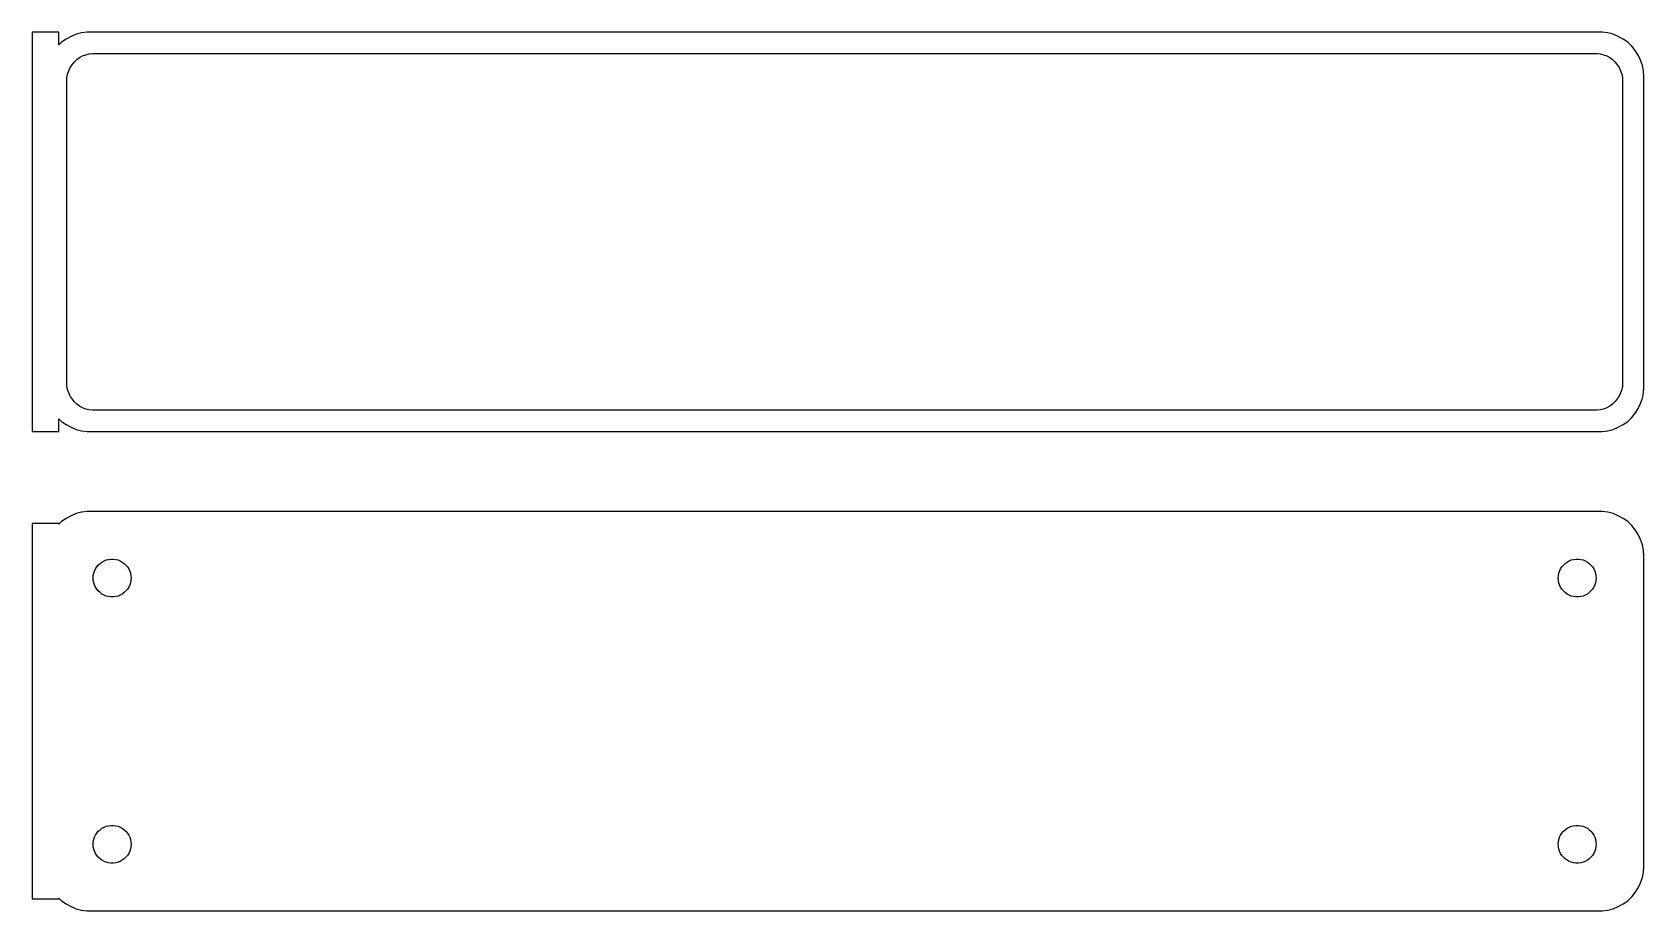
# Model space of a CAD drawing. Header units: metres. Extents: x -92 to 90, y 86 to 184.
import ezdxf

# ---------------------------------------------------------------- set-up
doc = ezdxf.new("R2010")
doc.units = ezdxf.units.M

msp = doc.modelspace()

# ---------------------------------------------------------------- linework, layer by layer
for p, q in [((-88.5, 184.479), (-91.5, 184.479)), ((-91.5, 184.479), (-91.5, 139.521)), ((-88.5, 183.059), (-88.5, 184.479)), ((-88.1871, 183.353), (-88.5, 183.059)), ((-87.6791, 183.722), (-88.1871, 183.353)), ((-87.1289, 184.024), (-87.6791, 183.722)), ((-86.5451, 184.255), (-87.1289, 184.024)), ((-85.9369, 184.411), (-86.5451, 184.255)), ((-85.3139, 184.49), (-85.9369, 184.411)), ((85.3139, 184.49), (-85.3139, 184.49)), ((85.9369, 184.411), (85.3139, 184.49)), ((86.5451, 184.255), (85.9369, 184.411)), ((87.1289, 184.024), (86.5451, 184.255)), ((87.6791, 183.722), (87.1289, 184.024)), ((88.1871, 183.353), (87.6791, 183.722)), ((88.6448, 182.923), (88.1871, 183.353)), ((-86.4843, 181.399), (-86.168, 181.628)), ((-86.168, 181.628), (-85.8254, 181.817)), ((-85.8254, 181.817), (-85.4619, 181.961)), ((-85.4619, 181.961), (-85.0833, 182.058)), ((-85.0833, 182.058), (-84.6955, 182.107)), ((-84.6955, 182.107), (84.6955, 182.107)), ((84.6955, 182.107), (85.0833, 182.058)), ((85.0833, 182.058), (85.4619, 181.961)), ((85.4619, 181.961), (85.8254, 181.817)), ((85.8254, 181.817), (86.168, 181.628)), ((86.168, 181.628), (86.4843, 181.399)), ((89.0451, 182.439), (88.6448, 182.923)), ((89.3815, 181.909), (89.0451, 182.439)), ((89.6489, 181.341), (89.3815, 181.909)), ((-87.5884, 179.39), (-87.5151, 179.774)), ((-87.5151, 179.774), (-87.3943, 180.146)), ((-87.3943, 180.146), (-87.2279, 180.5)), ((-87.2279, 180.5), (-87.0184, 180.83)), ((-87.0184, 180.83), (-86.7692, 181.131)), ((-86.7692, 181.131), (-86.4843, 181.399)), ((86.4843, 181.399), (86.7692, 181.131)), ((86.7692, 181.131), (87.0184, 180.83)), ((87.0184, 180.83), (87.2279, 180.5)), ((87.2279, 180.5), (87.3943, 180.146)), ((87.3943, 180.146), (87.5151, 179.774)), ((87.5151, 179.774), (87.5884, 179.39)), ((89.8429, 180.743), (89.6489, 181.341)), ((89.9606, 180.127), (89.8429, 180.743)), ((90, 179.5), (89.9606, 180.127)), ((-87.6129, 179), (-87.5884, 179.39)), ((-87.6129, 145), (-87.6129, 179)), ((87.5884, 179.39), (87.6129, 179)), ((87.6129, 179), (87.6129, 145)), ((90, 144.5), (90, 179.5)), ((-87.5884, 144.61), (-87.6129, 145)), ((-87.5151, 144.226), (-87.5884, 144.61)), ((-87.3943, 143.854), (-87.5151, 144.226)), ((-87.2279, 143.5), (-87.3943, 143.854)), ((-87.0184, 143.17), (-87.2279, 143.5)), ((87.2279, 143.5), (87.0184, 143.17)), ((87.3943, 143.854), (87.2279, 143.5)), ((87.5151, 144.226), (87.3943, 143.854)), ((87.5884, 144.61), (87.5151, 144.226)), ((87.6129, 145), (87.5884, 144.61)), ((89.8429, 143.257), (89.9606, 143.873)), ((89.9606, 143.873), (90, 144.5)), ((-86.7692, 142.869), (-87.0184, 143.17)), ((-86.4843, 142.601), (-86.7692, 142.869)), ((-86.168, 142.372), (-86.4843, 142.601)), ((-85.8254, 142.183), (-86.168, 142.372)), ((-85.4619, 142.039), (-85.8254, 142.183)), ((-85.0833, 141.942), (-85.4619, 142.039)), ((-84.6955, 141.893), (-85.0833, 141.942)), ((84.6955, 141.893), (-84.6955, 141.893)), ((85.0833, 141.942), (84.6955, 141.893)), ((85.4619, 142.039), (85.0833, 141.942)), ((85.8254, 142.183), (85.4619, 142.039)), ((86.168, 142.372), (85.8254, 142.183)), ((86.4843, 142.601), (86.168, 142.372)), ((86.7692, 142.869), (86.4843, 142.601)), ((87.0184, 143.17), (86.7692, 142.869)), ((89.0451, 141.561), (89.3815, 142.091)), ((89.3815, 142.091), (89.6489, 142.659)), ((89.6489, 142.659), (89.8429, 143.257)), ((-88.5, 139.521), (-88.5, 140.941)), ((-88.5, 140.941), (-88.1871, 140.647)), ((-88.1871, 140.647), (-87.6791, 140.278)), ((-87.6791, 140.278), (-87.1289, 139.976)), ((-87.1289, 139.976), (-86.5451, 139.745)), ((86.5451, 139.745), (87.1289, 139.976)), ((87.1289, 139.976), (87.6791, 140.278)), ((87.6791, 140.278), (88.1871, 140.647)), ((88.1871, 140.647), (88.6448, 141.077)), ((88.6448, 141.077), (89.0451, 141.561)), ((-91.5, 139.521), (-88.5, 139.521)), ((-86.5451, 139.745), (-85.9369, 139.589)), ((-85.9369, 139.589), (-85.3139, 139.51)), ((-85.3139, 139.51), (85.3139, 139.51)), ((85.3139, 139.51), (85.9369, 139.589)), ((85.9369, 139.589), (86.5451, 139.745)), ((-88.5, 129.153), (-91.5, 129.153)), ((-91.5, 129.153), (-91.5, 86.8474)), ((-88.1871, 129.353), (-88.5, 129.059)), ((-88.5, 129.059), (-88.5, 129.153)), ((-87.6791, 129.722), (-88.1871, 129.353)), ((-87.1289, 130.024), (-87.6791, 129.722)), ((-86.5451, 130.255), (-87.1289, 130.024)), ((-85.9369, 130.411), (-86.5451, 130.255)), ((-85.3139, 130.49), (-85.9369, 130.411)), ((85.3139, 130.49), (-85.3139, 130.49)), ((85.9369, 130.411), (85.3139, 130.49)), ((86.5451, 130.255), (85.9369, 130.411)), ((87.1289, 130.024), (86.5451, 130.255)), ((87.6791, 129.722), (87.1289, 130.024)), ((88.1871, 129.353), (87.6791, 129.722)), ((88.6448, 128.923), (88.1871, 129.353)), ((89.0451, 128.439), (88.6448, 128.923)), ((89.3815, 127.909), (89.0451, 128.439)), ((89.6489, 127.341), (89.3815, 127.909)), ((89.8429, 126.743), (89.6489, 127.341)), ((89.9606, 126.127), (89.8429, 126.743)), ((90, 125.5), (89.9606, 126.127)), ((90, 90.5), (90, 125.5)), ((-84.6185, 123.268), (-84.5682, 123.531)), ((-84.5682, 123.531), (-84.4853, 123.786)), ((-84.4853, 123.786), (-84.3712, 124.029)), ((-84.3712, 124.029), (-84.2275, 124.255)), ((-84.2275, 124.255), (-84.0566, 124.462)), ((-84.0566, 124.462), (-83.8611, 124.645)), ((-83.8611, 124.645), (-83.6441, 124.803)), ((-83.6441, 124.803), (-83.4092, 124.932)), ((-83.4092, 124.932), (-83.1598, 125.031)), ((-83.1598, 125.031), (-82.9001, 125.097)), ((-82.9001, 125.097), (-82.6341, 125.131)), ((-82.6341, 125.131), (-82.3659, 125.131)), ((-82.3659, 125.131), (-82.0999, 125.097)), ((-82.0999, 125.097), (-81.8401, 125.031)), ((-81.8401, 125.031), (-81.5908, 124.932)), ((-81.5908, 124.932), (-81.3559, 124.803)), ((-81.3559, 124.803), (-81.1389, 124.645)), ((-81.1389, 124.645), (-80.9434, 124.462)), ((-80.9434, 124.462), (-80.7725, 124.255)), ((-80.7725, 124.255), (-80.6288, 124.029)), ((-80.6288, 124.029), (-80.5146, 123.786)), ((-80.5146, 123.786), (-80.4318, 123.531)), ((-80.4318, 123.531), (-80.3815, 123.268)), ((80.3815, 123.268), (80.4318, 123.531)), ((80.4318, 123.531), (80.5146, 123.786)), ((80.5146, 123.786), (80.6288, 124.029)), ((80.6288, 124.029), (80.7725, 124.255)), ((80.7725, 124.255), (80.9434, 124.462)), ((80.9434, 124.462), (81.1389, 124.645)), ((81.1389, 124.645), (81.3559, 124.803)), ((81.3559, 124.803), (81.5908, 124.932)), ((81.5908, 124.932), (81.8401, 125.031)), ((81.8401, 125.031), (82.0999, 125.097)), ((82.0999, 125.097), (82.3659, 125.131)), ((82.3659, 125.131), (82.6341, 125.131)), ((82.6341, 125.131), (82.9001, 125.097)), ((82.9001, 125.097), (83.1598, 125.031)), ((83.1598, 125.031), (83.4092, 124.932)), ((83.4092, 124.932), (83.6441, 124.803)), ((83.6441, 124.803), (83.8611, 124.645)), ((83.8611, 124.645), (84.0566, 124.462)), ((84.0566, 124.462), (84.2275, 124.255)), ((84.2275, 124.255), (84.3712, 124.029)), ((84.3712, 124.029), (84.4853, 123.786)), ((84.4853, 123.786), (84.5682, 123.531)), ((84.5682, 123.531), (84.6185, 123.268)), ((-84.6353, 123), (-84.6185, 123.268)), ((-84.6185, 122.732), (-84.6353, 123)), ((-84.5682, 122.469), (-84.6185, 122.732)), ((-84.4853, 122.214), (-84.5682, 122.469)), ((-84.3712, 121.971), (-84.4853, 122.214)), ((-84.2275, 121.745), (-84.3712, 121.971)), ((-84.0566, 121.538), (-84.2275, 121.745)), ((-80.7725, 121.745), (-80.9434, 121.538)), ((-80.6288, 121.971), (-80.7725, 121.745)), ((-80.5146, 122.214), (-80.6288, 121.971)), ((-80.4318, 122.469), (-80.5146, 122.214)), ((-80.3815, 122.732), (-80.4318, 122.469)), ((-80.3815, 123.268), (-80.3647, 123)), ((-80.3647, 123), (-80.3815, 122.732)), ((80.3647, 123), (80.3815, 123.268)), ((80.3815, 122.732), (80.3647, 123)), ((80.4318, 122.469), (80.3815, 122.732)), ((80.5146, 122.214), (80.4318, 122.469)), ((80.6288, 121.971), (80.5146, 122.214)), ((80.7725, 121.745), (80.6288, 121.971)), ((80.9434, 121.538), (80.7725, 121.745)), ((84.2275, 121.745), (84.0566, 121.538)), ((84.3712, 121.971), (84.2275, 121.745)), ((84.4853, 122.214), (84.3712, 121.971)), ((84.5682, 122.469), (84.4853, 122.214)), ((84.6185, 122.732), (84.5682, 122.469)), ((84.6185, 123.268), (84.6353, 123)), ((84.6353, 123), (84.6185, 122.732)), ((-83.8611, 121.355), (-84.0566, 121.538)), ((-83.6441, 121.197), (-83.8611, 121.355)), ((-83.4092, 121.068), (-83.6441, 121.197)), ((-83.1598, 120.969), (-83.4092, 121.068)), ((-82.9001, 120.903), (-83.1598, 120.969)), ((-82.6341, 120.869), (-82.9001, 120.903)), ((-82.3659, 120.869), (-82.6341, 120.869)), ((-82.0999, 120.903), (-82.3659, 120.869)), ((-81.8401, 120.969), (-82.0999, 120.903)), ((-81.5908, 121.068), (-81.8401, 120.969)), ((-81.3559, 121.197), (-81.5908, 121.068)), ((-81.1389, 121.355), (-81.3559, 121.197)), ((-80.9434, 121.538), (-81.1389, 121.355)), ((81.1389, 121.355), (80.9434, 121.538)), ((81.3559, 121.197), (81.1389, 121.355)), ((81.5908, 121.068), (81.3559, 121.197)), ((81.8401, 120.969), (81.5908, 121.068)), ((82.0999, 120.903), (81.8401, 120.969)), ((82.3659, 120.869), (82.0999, 120.903)), ((82.6341, 120.869), (82.3659, 120.869)), ((82.9001, 120.903), (82.6341, 120.869)), ((83.1598, 120.969), (82.9001, 120.903)), ((83.4092, 121.068), (83.1598, 120.969)), ((83.6441, 121.197), (83.4092, 121.068)), ((83.8611, 121.355), (83.6441, 121.197)), ((84.0566, 121.538), (83.8611, 121.355)), ((-84.2275, 94.2551), (-84.0566, 94.4617)), ((-84.0566, 94.4617), (-83.8611, 94.6453)), ((-83.8611, 94.6453), (-83.6441, 94.8029)), ((-83.6441, 94.8029), (-83.4092, 94.9321)), ((-83.4092, 94.9321), (-83.1598, 95.0308)), ((-83.1598, 95.0308), (-82.9001, 95.0975)), ((-82.9001, 95.0975), (-82.6341, 95.1311)), ((-82.6341, 95.1311), (-82.3659, 95.1311)), ((-82.3659, 95.1311), (-82.0999, 95.0975)), ((-82.0999, 95.0975), (-81.8401, 95.0308)), ((-81.8401, 95.0308), (-81.5908, 94.9321)), ((-81.5908, 94.9321), (-81.3559, 94.8029)), ((-81.3559, 94.8029), (-81.1389, 94.6453)), ((-81.1389, 94.6453), (-80.9434, 94.4617)), ((-80.9434, 94.4617), (-80.7725, 94.2551)), ((80.7725, 94.2551), (80.9434, 94.4617)), ((80.9434, 94.4617), (81.1389, 94.6453)), ((81.1389, 94.6453), (81.3559, 94.8029)), ((81.3559, 94.8029), (81.5908, 94.9321)), ((81.5908, 94.9321), (81.8401, 95.0308)), ((81.8401, 95.0308), (82.0999, 95.0975)), ((82.0999, 95.0975), (82.3659, 95.1311)), ((82.3659, 95.1311), (82.6341, 95.1311)), ((82.6341, 95.1311), (82.9001, 95.0975)), ((82.9001, 95.0975), (83.1598, 95.0308)), ((83.1598, 95.0308), (83.4092, 94.9321)), ((83.4092, 94.9321), (83.6441, 94.8029)), ((83.6441, 94.8029), (83.8611, 94.6453)), ((83.8611, 94.6453), (84.0566, 94.4617)), ((84.0566, 94.4617), (84.2275, 94.2551)), ((-84.6353, 93), (-84.6185, 93.2676)), ((-84.6185, 92.7324), (-84.6353, 93)), ((-84.6185, 93.2676), (-84.5682, 93.531)), ((-84.5682, 92.469), (-84.6185, 92.7324)), ((-84.5682, 93.531), (-84.4853, 93.7861)), ((-84.4853, 93.7861), (-84.3712, 94.0287)), ((-84.3712, 94.0287), (-84.2275, 94.2551)), ((-80.7725, 94.2551), (-80.6288, 94.0287)), ((-80.6288, 94.0287), (-80.5146, 93.7861)), ((-80.5146, 93.7861), (-80.4318, 93.531)), ((-80.4318, 93.531), (-80.3815, 93.2676)), ((-80.3815, 92.7324), (-80.4318, 92.469)), ((-80.3815, 93.2676), (-80.3647, 93)), ((-80.3647, 93), (-80.3815, 92.7324)), ((80.3647, 93), (80.3815, 93.2676)), ((80.3815, 92.7324), (80.3647, 93)), ((80.3815, 93.2676), (80.4318, 93.531)), ((80.4318, 92.469), (80.3815, 92.7324)), ((80.4318, 93.531), (80.5146, 93.7861)), ((80.5146, 93.7861), (80.6288, 94.0287)), ((80.6288, 94.0287), (80.7725, 94.2551)), ((84.2275, 94.2551), (84.3712, 94.0287)), ((84.3712, 94.0287), (84.4853, 93.7861)), ((84.4853, 93.7861), (84.5682, 93.531)), ((84.5682, 93.531), (84.6185, 93.2676)), ((84.6185, 92.7324), (84.5682, 92.469)), ((84.6185, 93.2676), (84.6353, 93)), ((84.6353, 93), (84.6185, 92.7324)), ((-84.4853, 92.214), (-84.5682, 92.469)), ((-84.3712, 91.9713), (-84.4853, 92.214)), ((-84.2275, 91.7449), (-84.3712, 91.9713)), ((-84.0566, 91.5383), (-84.2275, 91.7449)), ((-83.8611, 91.3547), (-84.0566, 91.5383)), ((-83.6441, 91.1971), (-83.8611, 91.3547)), ((-83.4092, 91.0679), (-83.6441, 91.1971)), ((-83.1598, 90.9692), (-83.4092, 91.0679)), ((-82.9001, 90.9025), (-83.1598, 90.9692)), ((-82.6341, 90.8689), (-82.9001, 90.9025)), ((-82.3659, 90.8689), (-82.6341, 90.8689)), ((-82.0999, 90.9025), (-82.3659, 90.8689)), ((-81.8401, 90.9692), (-82.0999, 90.9025)), ((-81.5908, 91.0679), (-81.8401, 90.9692)), ((-81.3559, 91.1971), (-81.5908, 91.0679)), ((-81.1389, 91.3547), (-81.3559, 91.1971)), ((-80.9434, 91.5383), (-81.1389, 91.3547)), ((-80.7725, 91.7449), (-80.9434, 91.5383)), ((-80.6288, 91.9713), (-80.7725, 91.7449)), ((-80.5146, 92.214), (-80.6288, 91.9713)), ((-80.4318, 92.469), (-80.5146, 92.214)), ((80.5146, 92.214), (80.4318, 92.469)), ((80.6288, 91.9713), (80.5146, 92.214)), ((80.7725, 91.7449), (80.6288, 91.9713)), ((80.9434, 91.5383), (80.7725, 91.7449)), ((81.1389, 91.3547), (80.9434, 91.5383)), ((81.3559, 91.1971), (81.1389, 91.3547)), ((81.5908, 91.0679), (81.3559, 91.1971)), ((81.8401, 90.9692), (81.5908, 91.0679)), ((82.0999, 90.9025), (81.8401, 90.9692)), ((82.3659, 90.8689), (82.0999, 90.9025)), ((82.6341, 90.8689), (82.3659, 90.8689)), ((82.9001, 90.9025), (82.6341, 90.8689)), ((83.1598, 90.9692), (82.9001, 90.9025)), ((83.4092, 91.0679), (83.1598, 90.9692)), ((83.6441, 91.1971), (83.4092, 91.0679)), ((83.8611, 91.3547), (83.6441, 91.1971)), ((84.0566, 91.5383), (83.8611, 91.3547)), ((84.2275, 91.7449), (84.0566, 91.5383)), ((84.3712, 91.9713), (84.2275, 91.7449)), ((84.4853, 92.214), (84.3712, 91.9713)), ((84.5682, 92.469), (84.4853, 92.214)), ((89.6489, 88.6594), (89.8429, 89.2566)), ((89.8429, 89.2566), (89.9606, 89.8733)), ((89.9606, 89.8733), (90, 90.5)), ((88.6448, 87.0773), (89.0451, 87.5611)), ((89.0451, 87.5611), (89.3815, 88.0912)), ((89.3815, 88.0912), (89.6489, 88.6594)), ((-91.5, 86.8474), (-88.5, 86.8474)), ((-88.5, 86.8474), (-88.5, 86.9413)), ((-88.5, 86.9413), (-88.1871, 86.6474)), ((-88.1871, 86.6474), (-87.6791, 86.2784)), ((-87.6791, 86.2784), (-87.1289, 85.9759)), ((-87.1289, 85.9759), (-86.5451, 85.7447)), ((-86.5451, 85.7447), (-85.9369, 85.5886)), ((-85.9369, 85.5886), (-85.3139, 85.5099)), ((-85.3139, 85.5099), (85.3139, 85.5099)), ((85.3139, 85.5099), (85.9369, 85.5886)), ((85.9369, 85.5886), (86.5451, 85.7447)), ((86.5451, 85.7447), (87.1289, 85.9759)), ((87.1289, 85.9759), (87.6791, 86.2784)), ((87.6791, 86.2784), (88.1871, 86.6474)), ((88.1871, 86.6474), (88.6448, 87.0773))]:
    msp.add_line(p, q)

doc.saveas('drawing.dxf')
